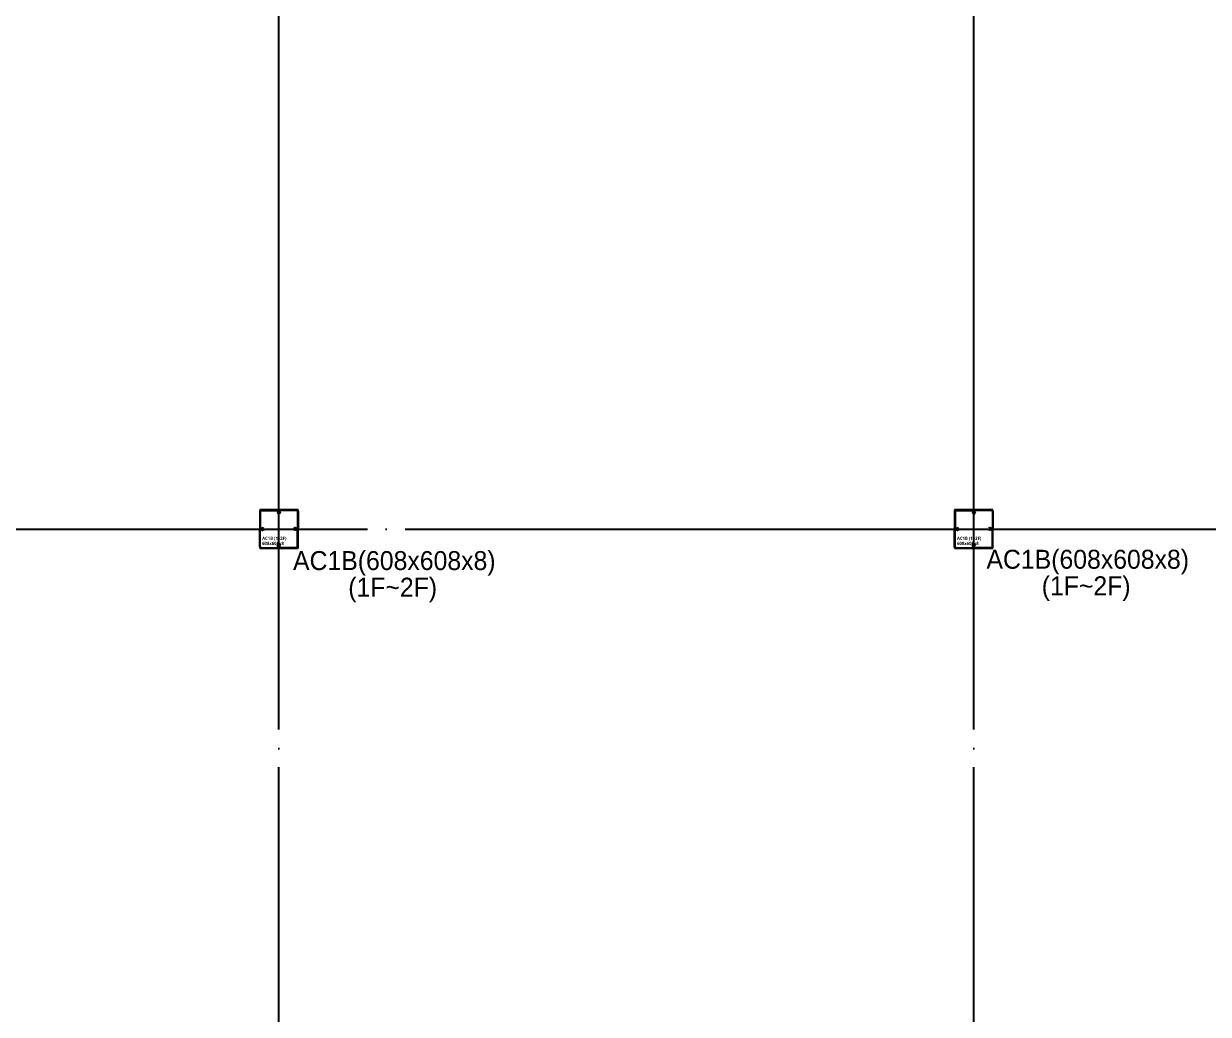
# Model space of a CAD drawing. Header units: millimetres. Extents: x -47382 to 204618, y -51045 to 127155.
# Drawn here: x 86960 to 105714, y 32691 to 48370 of the extents above; entities that cross this region are included whole.
import ezdxf
from ezdxf.enums import TextEntityAlignment as Align

# ---------------------------------------------------------------- set-up
doc = ezdxf.new("R2010")
doc.units = ezdxf.units.MM
doc.header["$LTSCALE"] = 300
doc.header["$MEASUREMENT"] = 0
doc.linetypes.add('CEN', pattern=[62, 60, -1, 0, -1])
doc.layers.get('0').update_dxf_attribs({"linetype": 'CONTINUOUS'})
doc.layers.get('Defpoints').update_dxf_attribs({"color": 153, "linetype": 'CONTINUOUS'})
for name, color, linetype in [('A-ST-AXIS-CEN', 252, 'CEN'), ('A-ST-COL', 2, 'CONTINUOUS'), ('Bound', 9, 'CONTINUOUS')]:
    doc.layers.add(name, color=color, linetype=linetype)
doc.layers.add('Defpoint', color=161, linetype='CONTINUOUS', plot=False)
doc.styles.add('SH_대대리576', font='NanumGothicBold.ttf')
doc.styles.add('돋움', font='')
doc.styles.get('돋움').set_extended_font_data('Dotum')

# ---------------------------------------------------------------- blocks, each defined once
blk = doc.blocks.new('AC1B(1~2f)')
at = {"layer": 'A-ST-COL'}
for p, q in [((20, 608), (20, 344)), ((28, 608), (28, 344)), ((40, 628), (304, 628)), ((40, 620), (304, 620)), ((315, 604), (302, 573)), ((310, 570), (302, 573)), ((323, 601), (310, 570)), ((325, 601), (338, 570)), ((333, 604), (346, 573)), ((338, 570), (346, 573)), ((608, 628), (344, 628)), ((608, 620), (344, 620)), ((620, 608), (620, 344)), ((628, 608), (628, 344)), ((20, 40), (20, 304)), ((28, 40), (28, 304)), ((44, 333), (75, 346)), ((44, 315), (75, 302)), ((47, 325), (78, 338)), ((47, 323), (78, 310)), ((78, 338), (75, 346)), ((78, 310), (75, 302)), ((570, 338), (573, 346)), ((601, 325), (570, 338)), ((601, 323), (570, 310)), ((570, 310), (573, 302)), ((604, 333), (573, 346)), ((604, 315), (573, 302)), ((620, 40), (620, 304)), ((628, 40), (628, 304)), ((40, 28), (304, 28)), ((40, 20), (304, 20)), ((310, 78), (302, 75)), ((315, 44), (302, 75)), ((323, 47), (310, 78)), ((325, 47), (338, 78)), ((333, 44), (346, 75)), ((338, 78), (346, 75)), ((608, 28), (344, 28)), ((608, 20), (344, 20))]:
    blk.add_line(p, q, dxfattribs=at)
for centre, radius, start, end in [((40, 608), 20, 90, 180), ((40, 608), 12, 90, 180), ((304, 608), 20, 340, 90), ((304, 608), 12, 340, 90), ((344, 608), 20, 90, 200), ((344, 608), 12, 90, 200), ((608, 608), 20, 0, 90), ((608, 608), 12, 0, 90), ((40, 344), 20, 180, 290), ((40, 304), 20, 70, 180), ((40, 344), 12, 180, 290), ((40, 304), 12, 70, 180), ((608, 344), 20, 250, 0), ((608, 304), 20, 0, 110), ((608, 344), 12, 250, 0), ((608, 304), 12, 0, 110), ((40, 40), 20, 180, 270), ((40, 40), 12, 180, 270), ((304, 40), 20, 270, 20), ((304, 40), 12, 270, 20), ((344, 40), 20, 160, 270), ((344, 40), 12, 160, 270), ((608, 40), 20, 270, 0), ((608, 40), 12, 270, 0)]:
    blk.add_arc(centre, radius, start, end, dxfattribs=at)
at = {"layer": 'Bound', "color": 9, "linetype": 'Continuous'}
for p, q in [((628, 628), (20, 628)), ((20, 628), (20, 20)), ((628, 20), (628, 628)), ((20, 20), (628, 20))]:
    blk.add_line(p, q, dxfattribs=at)
at = {"layer": 'Defpoint'}
for p, q in [((324, 0), (324, 648)), ((0, 324), (648, 324))]:
    blk.add_line(p, q, dxfattribs=at)
at = {"layer": 'Defpoint', "linetype": 'Continuous', "style": 'SH_대대리576'}
for s, p in [('AC1B (1~2F)', (59, 178)), ('608x608x8', (59, 97))]:
    blk.add_text(s, height=50, dxfattribs=at).set_placement(p, align=Align.MIDDLE_LEFT)
blk = doc.blocks.new('ACT 지상1층구조평면도')
for p in [(138058, 91092), (149058, 91092)]:
    blk.add_blockref('AC1B(1~2f)', p)

msp = doc.modelspace()

# ---------------------------------------------------------------- linework, layer by layer
at = {"layer": 'A-ST-AXIS-CEN'}
for p, q in [((91000, 0), (91000, 99371)), ((102000, 0), (102000, 99371)), ((0, 40371), (142000, 40371))]:
    msp.add_line(p, q, dxfattribs=at)

# ---------------------------------------------------------------- block references
msp.add_blockref('ACT 지상1층구조평면도', (-47382, -51045))

# ---------------------------------------------------------------- texts
at = {"layer": 'Defpoints', "linetype": 'Continuous', "style": '돋움'}
for s, p in [('AC1B(608x608x8)', (92827, 39632)), ('AC1B(608x608x8)', (103805, 39653)), ('(1F~2F)', (92801, 39211)), ('(1F~2F)', (103780, 39233))]:
    msp.add_text(s, height=300, dxfattribs=at).set_placement(p, align=Align.BOTTOM_CENTER)

doc.saveas('drawing.dxf')
